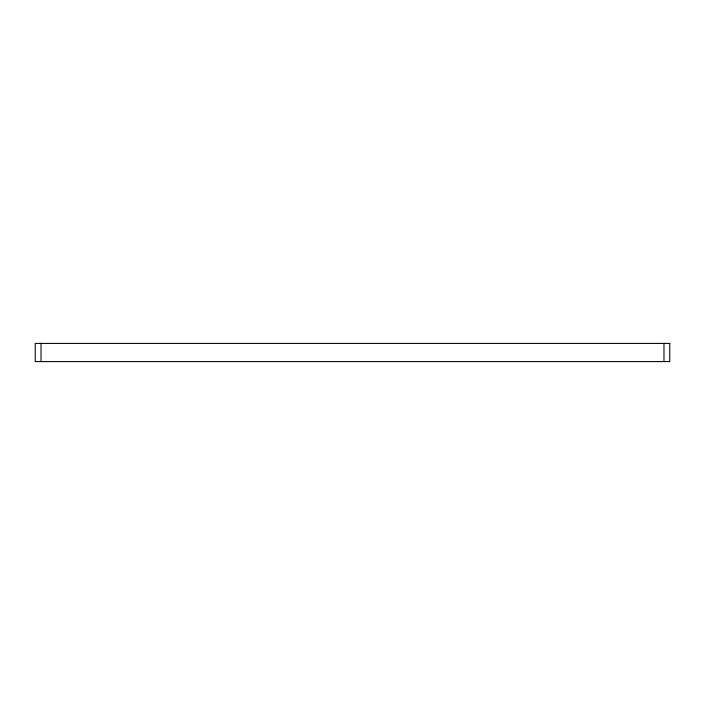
<?xml version="1.0" encoding="UTF-8"?>
<svg xmlns="http://www.w3.org/2000/svg" width="705" height="705" viewBox="0 0 705 705"><rect width="100%" height="100%" fill="white"/><g stroke="black" fill="none" stroke-linecap="round" stroke-linejoin="round"><path stroke-width="1.06" d="M663.978 343.414L663.978 361.586M41.022 343.414L41.022 361.586M669.75 343.414L35.25 343.414L35.25 361.586L669.75 361.586L669.75 343.414"/></g></svg>
